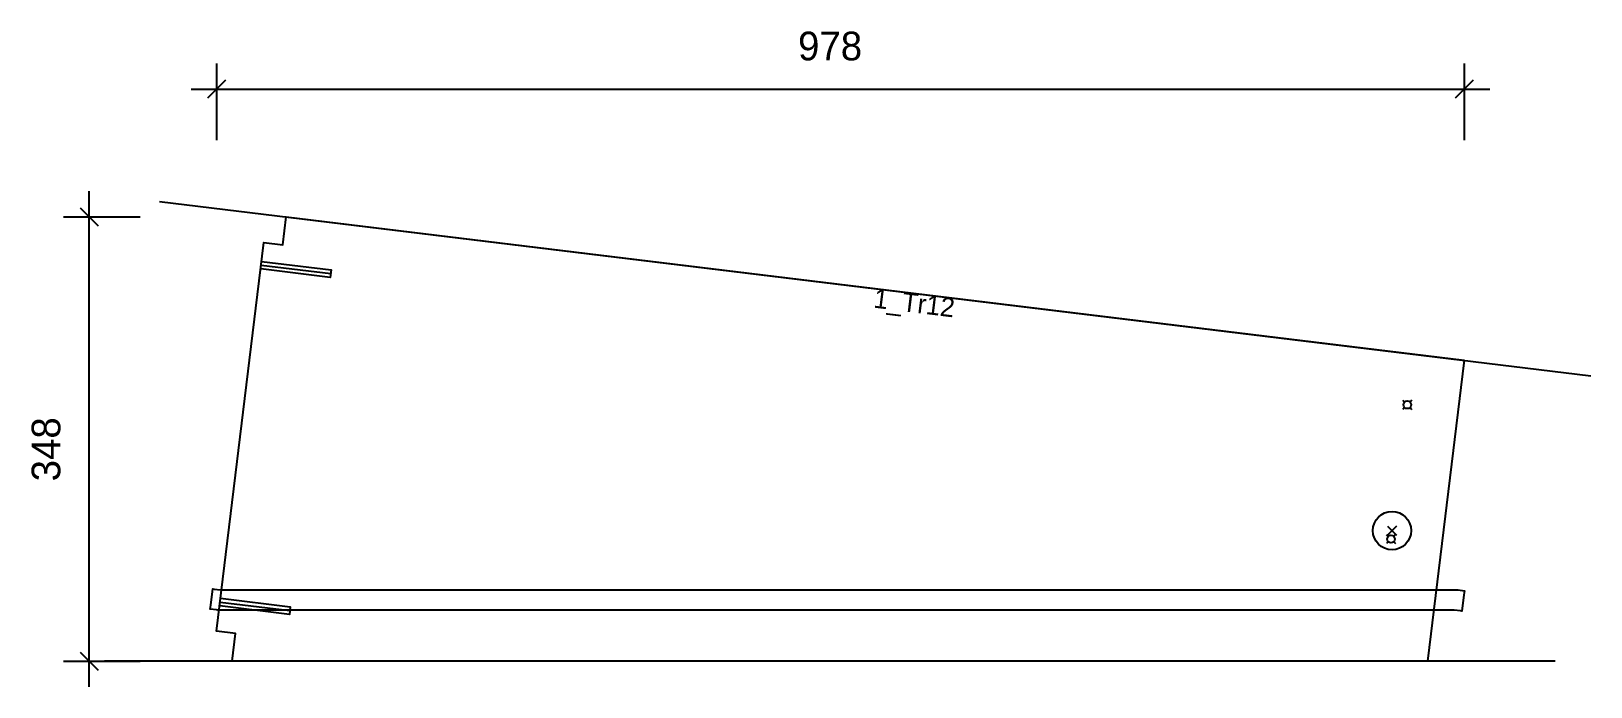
# Model space of a CAD drawing. Header units: millimetres. Extents: x -145 to 1077, y -20 to 493.
import ezdxf
from ezdxf.enums import TextEntityAlignment as Align

# ---------------------------------------------------------------- set-up
doc = ezdxf.new("R2010")
doc.units = ezdxf.units.MM
for name, color, linetype in [('CONTOUR', 7, 'CONTINUOUS'), ('CUT_RISER', 7, 'CONTINUOUS'), ('DIMLINES', 7, 'CONTINUOUS'), ('DIMLINESTEXT', 7, 'CONTINUOUS'), ('DRILLINGSOTHER', 7, 'CONTINUOUS'), ('DRILLINGSSIDE', 7, 'CONTINUOUS'), ('EXTRATREADBACKPROFILELINES', 7, 'CONTINUOUS'), ('EXTRATREADBACKPROFILELINESTEXT', 7, 'CONTINUOUS'), ('EXTRATREADFRONTPROFILELINES', 7, 'CONTINUOUS')]:
    doc.layers.add(name, color=color, linetype=linetype)

msp = doc.modelspace()

# ---------------------------------------------------------------- linework, layer by layer
at = {"layer": 'CONTOUR', "color": 0, "linetype": '0'}
msp.add_lwpolyline([(977.794, 235.704), (949.098, 0), (12.231, 0), (14.89, 21.839), (0, 23.652), (37.062, 328.072), (51.952, 326.259), (54.611, 348.098), (977.794, 235.704)], dxfattribs=at)
at = {"layer": 'CUT_RISER', "color": 1, "linetype": '1'}
msp.add_lwpolyline([(970.086, 40), (962.086, 40), (928.047, 40), (894.007, 40), (859.968, 40), (825.929, 40), (791.889, 40), (757.85, 40), (723.81, 40), (689.771, 40), (655.732, 40), (621.692, 40), (587.653, 40), (553.613, 40), (519.574, 40), (485.535, 40), (477.535, 40), (443.495, 40), (409.456, 40), (375.416, 40), (341.377, 40), (307.338, 40), (273.298, 40), (239.259, 40), (205.219, 40), (171.18, 40), (137.141, 40), (103.101, 40), (69.062, 40), (35.022, 40), (0.983, 40), (-0.208, 40.145), (-4.973, 40.725), (-4.583, 43.925), (-3.025, 56.725), (-1.834, 56.58), (2.931, 56), (10.931, 56), (42.968, 56), (75.004, 56), (107.041, 56), (139.078, 56), (171.115, 56), (203.152, 56), (235.188, 56), (267.225, 56), (299.262, 56), (331.299, 56), (363.335, 56), (395.372, 56), (427.409, 56), (459.446, 56), (491.482, 56), (523.519, 56), (555.556, 56), (587.593, 56), (619.63, 56), (651.666, 56), (683.703, 56), (715.74, 56), (747.777, 56), (779.813, 56), (811.85, 56), (843.887, 56), (875.924, 56), (907.961, 56), (939.997, 56), (972.034, 56), (973.225, 55.855), (977.99, 55.275), (977.6, 52.075), (976.042, 39.275), (974.851, 39.42), (970.086, 40)], dxfattribs=at)
at = {"layer": 'DIMLINES', "color": 0}
for p, q in [((0, 468.098), (0, 408.098)), ((977.794, 468.098), (977.794, 408.098)), ((7.071, 455.169), (-7.071, 441.027)), ((984.865, 455.169), (970.723, 441.027)), ((-20, 448.098), (997.794, 448.098)), ((-100, -20), (-100, 368.098)), ((-107.071, 355.169), (-92.929, 341.027)), ((-120, 348.098), (-60, 348.098)), ((-120, 0), (-60, 0)), ((-107.071, 7.071), (-92.929, -7.071))]:
    msp.add_line(p, q, dxfattribs=at)
at = {"layer": 'DRILLINGSOTHER', "color": 3}
for p, q in [((931.132, 198.71), (929.718, 197.296)), ((929.719, 204.367), (931.132, 202.953)), ((936.789, 204.367), (935.374, 202.953)), ((935.374, 198.71), (936.788, 197.296)), ((916.92, 99.242), (918.334, 97.828)), ((924.794, 105.847), (917.723, 98.776)), ((917.724, 105.847), (924.793, 98.776)), ((923.99, 99.242), (922.576, 97.828)), ((918.333, 93.585), (916.919, 92.171)), ((922.575, 93.585), (923.989, 92.171))]:
    msp.add_line(p, q, dxfattribs=at)
for centre, radius in [((933.253, 200.831), 3), ((921.259, 102.311), 15), ((920.455, 95.707), 3)]:
    msp.add_circle(centre, radius, dxfattribs=at)
at = {"layer": 'DRILLINGSSIDE', "color": 3}
for p, q in [((34.886, 310.204), (89.483, 303.557)), ((2.764, 46.354), (57.361, 39.707))]:
    msp.add_line(p, q, dxfattribs=at)
at = {"layer": 'DRILLINGSSIDE', "color": 3, "linetype": '3'}
for points in [[(35.249, 313.182), (89.846, 306.535), (89.121, 300.579), (34.524, 307.226)], [(3.126, 49.332), (57.723, 42.685), (56.998, 36.729), (2.401, 43.376)]]:
    msp.add_lwpolyline(points, dxfattribs=at)
at = {"layer": 'EXTRATREADBACKPROFILELINES', "color": 2}
msp.add_line((-44.656, 360.183), (1077.061, 223.619), dxfattribs=at)
at = {"layer": 'EXTRATREADFRONTPROFILELINES', "color": 2}
msp.add_line((1049.098, 0), (-87.769, 0), dxfattribs=at)

# ---------------------------------------------------------------- texts
at = {"layer": 'DIMLINESTEXT'}
msp.add_text('978', height=22.5, dxfattribs=at).set_placement((455.731, 493.098), align=Align.TOP_LEFT)
msp.add_text('348', height=22.5, rotation=90, dxfattribs=at).set_placement((-145, 140.883), align=Align.TOP_LEFT)
at = {"layer": 'EXTRATREADBACKPROFILELINESTEXT'}
msp.add_text('1_Tr12', height=15, rotation=353, dxfattribs=at).set_placement((516.202, 291.901), align=Align.TOP_LEFT)

doc.saveas('drawing.dxf')
